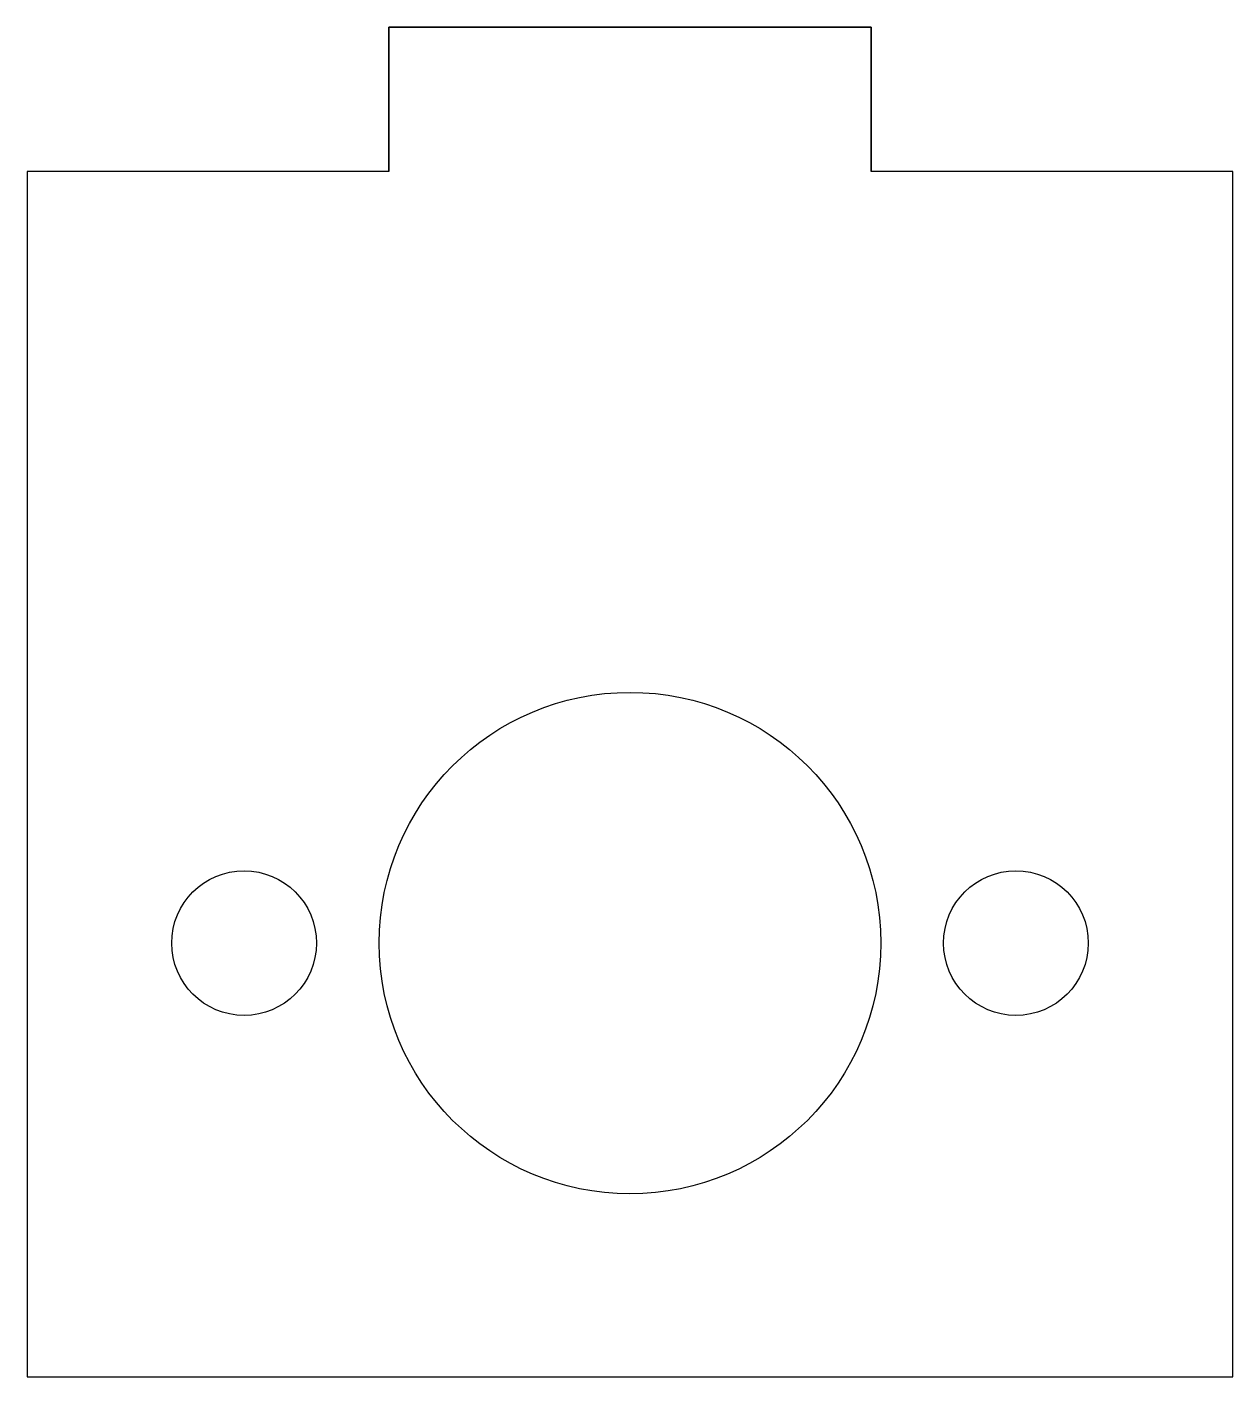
# Model space of a CAD drawing. Header units: millimetres. Extents: x -12.5 to 12.5, y -9 to 19.
import ezdxf

# ---------------------------------------------------------------- set-up
doc = ezdxf.new("R2010")
doc.units = ezdxf.units.MM

msp = doc.modelspace()

# ---------------------------------------------------------------- linework, layer by layer
at = {"color": 7, "linetype": 'Continuous'}
for p, q in [((-5, 16), (-5, 19)), ((-5, 19), (5, 19)), ((5, 19), (5, 16)), ((-12.5, 16), (-12.5, -9)), ((-5, 16), (-12.5, 16)), ((12.5, 16), (5, 16)), ((12.5, -9), (12.5, 16)), ((-12.5, -9), (12.5, -9))]:
    msp.add_line(p, q, dxfattribs=at)
at = {"color": 7, "linetype": 'Continuous', "lineweight": 25}
for p, q in [((-5, 19), (-5, 16)), ((5, 19), (-5, 19)), ((5, 16), (5, 19)), ((-12.5, 16), (-12.5, -9)), ((-5, 16), (-12.5, 16)), ((12.5, 16), (5, 16)), ((12.5, -9), (12.5, 16)), ((-12.5, -9), (12.5, -9))]:
    msp.add_line(p, q, dxfattribs=at)
at = {"color": 7, "linetype": 'Continuous'}
for centre, radius in [((0, 0), 5.2), ((-8, 0), 1.5), ((8, 0), 1.5)]:
    msp.add_circle(centre, radius, dxfattribs=at)
at = {"color": 7, "linetype": 'Continuous', "lineweight": 25}
for centre, radius in [((0, 0), 5.2), ((-8, 0), 1.5), ((8, 0), 1.5)]:
    msp.add_circle(centre, radius, dxfattribs=at)

doc.saveas('drawing.dxf')
